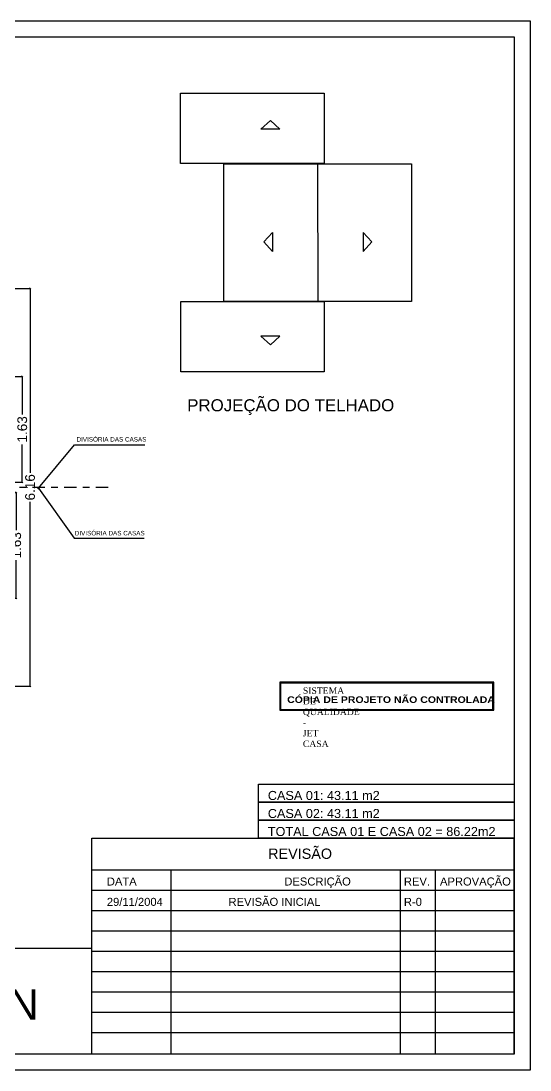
# Model space of a CAD drawing. Extents: x -135.4 to -46.2, y 65.4 to 86.5.
# Drawn here: x -97.15 to -89.27, y 65.36 to 81.6 of the extents above; entities that cross this region are included whole.
import ezdxf

# ---------------------------------------------------------------- set-up
doc = ezdxf.new("R2010")
doc.units = 0
doc.header["$LTSCALE"] = 0.25
doc.header["$MEASUREMENT"] = 0
doc.header["$PDMODE"] = 34
doc.linetypes.add('DASHDOT', pattern=[25.4, 12.7, -6.35, 0, -6.35])
doc.layers.get('0').update_dxf_attribs({"linetype": 'CONTINUOUS'})
doc.layers.get('Defpoints').update_dxf_attribs({"linetype": 'CONTINUOUS'})
for name, color, linetype in [('1', 1, 'CONTINUOUS'), ('cotas', 11, 'CONTINUOUS'), ('LINHAS02', 4, 'CONTINUOUS'), ('LINHAS08', 2, 'CONTINUOUS'), ('TEXTO', 3, 'CONTINUOUS'), ('TEXTO1', 3, 'CONTINUOUS'), ('TEXTO5', 5, 'CONTINUOUS')]:
    doc.layers.add(name, color=color, linetype=linetype)
doc.styles.add('Arial', font='ARIAL.TTF')
doc.styles.add('BLOCO', font='TIMES.TTF', dxfattribs={"height": 0.25})
doc.styles.add('BLOCO1', font='ARIBLK.TTF', dxfattribs={"height": 0.0025})
doc.styles.add('ROMA', font='ARIAL.TTF')
doc.styles.add('ROMANS', font='ARIAL.TTF')
doc.dimstyles.new('DIM_20', dxfattribs={"dimtxt": 0.15, "dimasz": 0.02, "dimexe": 0, "dimexo": 0.05, "dimgap": 0.03, "dimtad": 0, "dimtoh": 1, "dimzin": 4, "dimdsep": 46, "dimtxsty": 'ROMANS', "dimblk": 'OBLIQUE', "dimcen": 0.03, "dimclrd": 11, "dimclre": 11, "dimclrt": 2, "dimadec": 0, "dimazin": 0, "dimtfac": 1, "dimtmove": 2, "dimatfit": 3, "dimldrblk": 'ORIGIN2', "dimfxl": 0, "dimtolj": 1, "dimtzin": 0, "dimarcsym": 0})

# ---------------------------------------------------------------- blocks, each defined once
blk = doc.blocks.new('_Oblique')
at = {"layer": 'cotas', "color": 0, "lineweight": -2}
blk.add_line((-0.5, -0.5), (0.5, 0.5), dxfattribs=at)
blk = doc.blocks.new('*D72')
at = {"layer": 'cotas', "color": 11, "lineweight": -2}
for p, q in [((-98.047, 76.097), (-97.13, 76.097)), ((-97.13, 76.097), (-97.13, 75.512)), ((-97.13, 74.462), (-97.13, 75.047)), ((-97.982, 74.462), (-97.13, 74.462))]:
    blk.add_line(p, q, dxfattribs=at)
at = {"layer": 'Defpoints', "color": 0}
for p in [(-98.097, 76.097), (-97.13, 76.097), (-98.032, 74.462)]:
    blk.add_point(p, dxfattribs=at)
at = {"layer": 'cotas', "color": 11, "lineweight": -2, "xscale": 0.02, "yscale": 0.02, "zscale": 0.02}
for p, rotation in [((-97.13, 76.097), 90), ((-97.13, 74.462), 270)]:
    blk.add_blockref('_Oblique', p, dxfattribs=dict(at, rotation=rotation))
at = {"layer": 'cotas', "color": 2, "insert": (-97.13, 75.279), "char_height": 0.15, "attachment_point": 5, "rotation": 90, "style": 'ROMANS'}
blk.add_mtext('\\A1;1.63', dxfattribs=at)
blk = doc.blocks.new('_Origin2')
at = {"layer": 'cotas', "color": 0, "lineweight": -2}
blk.add_line((-0.5, 0), (-1, 0), dxfattribs=at)
for radius in [0.5, 0.25]:
    blk.add_circle((0, 0), radius, dxfattribs=at)
blk = doc.blocks.new('*D108')
at = {"layer": 'Defpoints', "color": 0}
for p in [(-98.393, 77.462), (-98.393, 71.302), (-97.009, 71.302)]:
    blk.add_point(p, dxfattribs=at)
at = {"layer": 'LINHAS08', "color": 11, "lineweight": -2}
for p, q in [((-98.343, 77.462), (-97.009, 77.462)), ((-97.009, 77.462), (-97.009, 74.607)), ((-97.009, 71.302), (-97.009, 74.157)), ((-98.343, 71.302), (-97.009, 71.302))]:
    blk.add_line(p, q, dxfattribs=at)
at = {"layer": 'LINHAS08', "color": 11, "lineweight": -2, "xscale": 0.02, "yscale": 0.02, "zscale": 0.02}
for p, rotation in [((-97.009, 77.462), 90), ((-97.009, 71.302), 270)]:
    blk.add_blockref('_Oblique', p, dxfattribs=dict(at, rotation=rotation))
at = {"layer": 'LINHAS08', "color": 2, "insert": (-97.009, 74.382), "char_height": 0.15, "attachment_point": 5, "rotation": 90, "style": 'ROMANS'}
blk.add_mtext('\\A1;6.16', dxfattribs=at)
blk = doc.blocks.new('*D109')
at = {"layer": 'Defpoints', "color": 0}
for p in [(-98.032, 74.302), (-98.097, 72.667), (-97.223, 72.667)]:
    blk.add_point(p, dxfattribs=at)
at = {"layer": 'LINHAS08', "color": 11, "lineweight": -2}
for p, q in [((-97.982, 74.302), (-97.223, 74.302)), ((-97.223, 74.302), (-97.223, 73.717)), ((-97.223, 72.667), (-97.223, 73.252)), ((-98.047, 72.667), (-97.223, 72.667))]:
    blk.add_line(p, q, dxfattribs=at)
at = {"layer": 'LINHAS08', "color": 11, "lineweight": -2, "xscale": 0.02, "yscale": 0.02, "zscale": 0.02}
for p, rotation in [((-97.223, 74.302), 90), ((-97.223, 72.667), 270)]:
    blk.add_blockref('_Oblique', p, dxfattribs=dict(at, rotation=rotation))
at = {"layer": 'LINHAS08', "color": 2, "insert": (-97.223, 73.484), "char_height": 0.15, "attachment_point": 5, "rotation": 90, "style": 'ROMANS'}
blk.add_mtext('\\A1;1.63', dxfattribs=at)

msp = doc.modelspace()

# ---------------------------------------------------------------- linework, layer by layer
at = {"color": 11}
for points in [[(-93.1468, 70.9319), (-89.8357, 70.9319), (-89.8357, 71.3627), (-93.1468, 71.3627)], [(-93.1457, 70.933), (-89.8368, 70.933), (-89.8368, 71.3616), (-93.1457, 71.3616)], [(-93.1446, 70.9341), (-89.8379, 70.9341), (-89.8379, 71.3605), (-93.1446, 71.3605)], [(-93.1435, 70.9352), (-89.839, 70.9352), (-89.839, 71.3594), (-93.1435, 71.3594)], [(-93.1424, 70.9363), (-89.8401, 70.9363), (-89.8401, 71.3583), (-93.1424, 71.3583)], [(-93.1413, 70.9374), (-89.8412, 70.9374), (-89.8412, 71.3572), (-93.1413, 71.3572)], [(-93.1402, 70.9385), (-89.8422, 70.9385), (-89.8422, 71.3561), (-93.1402, 71.3561)], [(-93.1391, 70.9396), (-89.8433, 70.9396), (-89.8433, 71.355), (-93.1391, 71.355)], [(-93.138, 70.9407), (-89.8444, 70.9407), (-89.8444, 71.3539), (-93.138, 71.3539)], [(-93.1369, 70.9418), (-89.8455, 70.9418), (-89.8455, 71.3528), (-93.1369, 71.3528)], [(-93.1358, 70.9429), (-89.8466, 70.9429), (-89.8466, 71.3517), (-93.1358, 71.3517)], [(-93.1347, 70.944), (-89.8477, 70.944), (-89.8477, 71.3506), (-93.1347, 71.3506)]]:
    msp.add_lwpolyline(points, close=True, dxfattribs=at)
at = {"layer": '1'}
for p, q in [((-92.5607, 79.3916), (-92.5589, 77.2568)), ((-89.5189, 65.6037), (-89.5189, 68.9372)), ((-96.0538, 68.4596), (-89.5189, 68.4596)), ((-94.8318, 68.4596), (-94.8318, 65.6037)), ((-91.2838, 68.4596), (-91.2838, 65.6037)), ((-90.7409, 68.4596), (-90.7409, 65.6037)), ((-96.0538, 68.1446), (-89.5189, 68.1446)), ((-96.0538, 67.8296), (-89.5189, 67.8296)), ((-96.0538, 67.5146), (-89.5189, 67.5146)), ((-96.0538, 65.6037), (-96.0538, 67.2459)), ((-96.0538, 67.1996), (-89.5189, 67.1996)), ((-96.0538, 66.8846), (-89.5189, 66.8846)), ((-96.0538, 66.5696), (-89.5189, 66.5696)), ((-96.0538, 66.2546), (-89.5189, 66.2546)), ((-96.0538, 65.9396), (-89.5189, 65.9396))]:
    msp.add_line(p, q, dxfattribs=at)
at = {"layer": '1', "linetype": 'DASHDOT', "ltscale": 0.06}
msp.add_line((-95.8006, 74.3817), (-107.5374, 74.3817), dxfattribs=at)
at = {"layer": '1'}
for points in [[(-94.6829, 80.486), (-92.4617, 80.486), (-92.4617, 79.3952), (-94.6829, 79.3952), (-94.6829, 80.486)], [(-93.1441, 79.9279), (-93.4404, 79.9279), (-93.2923, 80.0621), (-93.1441, 79.9279)], [(-93.2611, 78.3285), (-93.2611, 78.0323), (-93.3952, 78.1804), (-93.2611, 78.3285)], [(-91.8568, 78.3285), (-91.7226, 78.1804), (-91.8568, 78.0323)], [(-91.8568, 78.3285), (-91.8568, 78.0323), (-91.7226, 78.1804), (-91.8568, 78.3285)], [(-93.1441, 76.724), (-93.4404, 76.724), (-93.2923, 76.5899), (-93.1441, 76.724)]]:
    msp.add_lwpolyline(points, dxfattribs=at)
for points in [[(-94.0133, 79.3916), (-91.1081, 79.3916), (-91.1081, 77.2568), (-94.0133, 77.2568)], [(-94.6793, 77.2568), (-92.4617, 77.2568), (-92.4617, 76.1696), (-94.6793, 76.1696)], [(-89.5189, 69.5051), (-93.4771, 69.5051), (-93.4771, 69.784), (-89.5189, 69.784)], [(-89.5189, 69.2262), (-93.4771, 69.2262), (-93.4771, 69.5051), (-89.5189, 69.5051)], [(-89.5189, 68.9473), (-93.4771, 68.9473), (-93.4771, 69.2262), (-89.5189, 69.2262)], [(-89.5189, 65.6037), (-96.0538, 65.6037), (-96.0538, 68.9473), (-89.5189, 68.9473)]]:
    msp.add_lwpolyline(points, close=True, dxfattribs=at)
at = {"layer": 'LINHAS02'}
msp.add_line((-112.6177, 67.2459), (-96.0538, 67.2459), dxfattribs=at)
msp.add_lwpolyline([(-89.5189, 65.6037), (-112.6177, 65.6037), (-112.6177, 81.3585), (-89.5189, 81.3585)], close=True, dxfattribs=at)
at = {"layer": 'LINHAS08'}
msp.add_lwpolyline([(-89.2749, 65.3597), (-112.8617, 65.3597), (-112.8617, 81.6025), (-89.2749, 81.6025)], close=True, dxfattribs=at)

# ---------------------------------------------------------------- texts
at = {"color": 11, "insert": (-93.0324, 71.145), "char_height": 0.101649, "attachment_point": 1, "style": 'BLOCO1'}
msp.add_mtext('CÓPIA DE PROJETO NÃO CONTROLADA', dxfattribs=at)
at = {"color": 11, "insert": (-92.7886, 71.2835), "char_height": 0.098803, "width": 0.0000219, "attachment_point": 1, "style": 'BLOCO'}
msp.add_mtext('SISTEMA DE QUALIDADE - JET CASA', dxfattribs=at)
at = {"layer": 'LINHAS08', "color": 2, "char_height": 0.07, "style": 'ROMANS'}
for insert, attachment_point in [((-96.2909, 75.1598), 1), ((-96.3182, 73.6366), 7)]:
    msp.add_mtext('DIVISÓRIA DAS CASAS', dxfattribs=dict(at, insert=insert, attachment_point=attachment_point))
at = {"layer": 'TEXTO', "style": 'Arial'}
for s, height, p in [('PROJEÇÃO DO TELHADO', 0.186769, (-94.5787, 75.559)), ('CASA 01: 43.11 m2', 0.140266, (-93.3312, 69.5405)), ('CASA 02: 43.11 m2', 0.140266, (-93.3312, 69.2616)), ('TOTAL CASA 01 E CASA 02 = 86.22m2', 0.140266, (-93.3312, 68.9827))]:
    msp.add_text(s, height=height, dxfattribs=at).set_placement(p)
at = {"layer": 'TEXTO1', "ltscale": 1.5, "style": 'ROMA'}
for s, height, p in [('REVISÃO', 0.15927, (-93.3266, 68.6293)), ('DATA', 0.12388, (-95.8218, 68.2167)), ('DESCRIÇÃO', 0.12388, (-93.0759, 68.2167)), ('REV.', 0.12388, (-91.2258, 68.2167)), ('APROVAÇÃO', 0.12388, (-90.6673, 68.2167)), ('REVISÃO INICIAL', 0.123877, (-93.9395, 67.9017)), ('29/11/2004', 0.12388, (-95.8218, 67.9017)), ('R-0', 0.12388, (-91.2258, 67.9017))]:
    msp.add_text(s, height=height, dxfattribs=at).set_placement(p)
at = {"layer": 'TEXTO5', "style": 'Arial'}
msp.add_text('UN', height=0.4693, dxfattribs=at).set_placement((-97.8233, 66.1385))

# ---------------------------------------------------------------- dimensions: what is measured, and where the dimension line sits
at = {"layer": 'cotas'}
dim = msp.add_linear_dim(base=(-97.1296636428, 76.0967456944), p1=(-98.0320151728, 74.4617456944), p2=(-98.0970151728, 76.0967456944), angle=90, dimstyle='DIM_20', dxfattribs=at)
dim.commit()
dim.dimension.update_dxf_attribs({"geometry": '*D72', "text_midpoint": (-97.1296636428, 75.2792456944)})
at = {"layer": 'LINHAS08'}
for base, p1, p2, picture, middle in [((-97.0088, 71.3017), (-98.3933, 77.4617), (-98.3933, 71.3017), '*D108', (-97.0088, 74.3817)), ((-97.223095816, 72.6667456944), (-98.0320151728, 74.3017456944), (-98.0970151728, 72.6667456944), '*D109', (-97.223095816, 73.4842456944))]:
    dim = msp.add_linear_dim(base=base, p1=p1, p2=p2, angle=90, dimstyle='DIM_20', override={"dimcen": 0.324234}, dxfattribs=at)
    dim.commit()
    dim.dimension.update_dxf_attribs({"geometry": picture, "text_midpoint": middle})

# ---------------------------------------------------------------- leaders
at = {"layer": 'cotas'}
for points in [[(-96.8798, 74.3667), (-96.3223, 75.0384), (-95.2356, 75.0384)], [(-96.8798, 74.3667), (-96.329, 73.5926), (-95.2423, 73.5926)]]:
    msp.add_leader(points, dimstyle='DIM_20', override={"dimgap": 0.03, "dimtad": 0}, dxfattribs=at)

doc.saveas('drawing.dxf')
